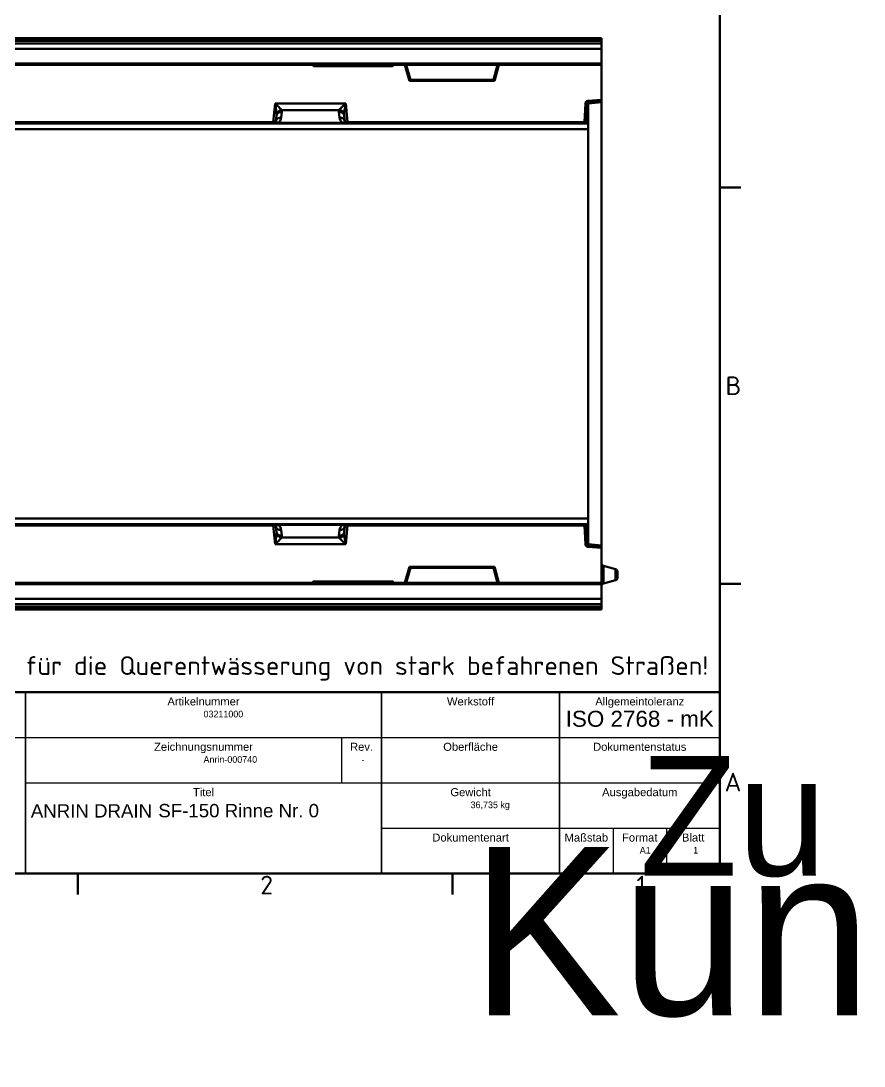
# Model space of a CAD drawing. Header units: millimetres. Extents: x 0 to 2219, y -32 to 1188.
# Drawn here: x 1380.3 to 1696, y -32.1 to 359.5 of the extents above; entities that cross this region are included whole.
import ezdxf
from ezdxf.enums import TextEntityAlignment as Align

# ---------------------------------------------------------------- set-up
doc = ezdxf.new("R2018")
doc.units = ezdxf.units.MM
doc.header["$LTSCALE"] = 2
doc.layers.get('0').update_dxf_attribs({"lineweight": 50})
for name, color, linetype, lineweight in [('Rahmen (ISO)', 7, 'Continuous', 50), ('Sichtbar (ISO)', 7, 'Continuous', 50), ('Sichtbar schmal (ISO)', 7, 'Continuous', 50), ('Symbol (ISO)', 7, 'Continuous', 50), ('Symbole(DIN)', 7, 'Continuous', 50), ('Titel (ISO)', 7, 'Continuous', 50)]:
    doc.layers.add(name, color=color, linetype=linetype, lineweight=lineweight)
doc.styles.add('Aktuell-DIN', font='arial.ttf')
doc.styles.add('Notiztext (DIN)', font='isocpeur.ttf')
doc.styles.get("Standard").update_dxf_attribs({"font": 'arial.ttf'})
doc.styles.add('TXT 3_5', font='isocpeur.ttf')

# ---------------------------------------------------------------- blocks, each defined once
blk = doc.blocks.new('Ränder Standardrahmen')
at = {"layer": 'Rahmen (ISO)'}
for p, q in [((821, 148.5), (824.9, 148.5)), ((821, 74.25), (824.9, 74.25)), ((700.83, 20), (700.83, 16.1)), ((770.92, 20), (770.92, 16.1))]:
    blk.add_line(p, q, dxfattribs=at)
at = {"layer": 'Rahmen (ISO)', "flags": 128}
blk.add_lwpolyline([(20, 20), (20, 574), (821, 574), (821, 20), (20, 20)], dxfattribs=at)
at = {"layer": 'Rahmen (ISO)', "char_height": 3.5, "attachment_point": 7, "style": 'Notiztext (DIN)'}
for s, insert in [('B', (822.05, 109.63)), ('A', (821.88, 35.38)), ('2', (734.95, 16.1)), ('1', (805.38, 16.1))]:
    blk.add_mtext(s, dxfattribs=dict(at, insert=insert))
blk = doc.blocks.new('Schriftfelder Kundenzeichnung DE')
at = {"layer": 'Titel (ISO)', "lineweight": 50}
for p, q in [((283.01, 239.22), (103.01, 239.22)), ((283.01, 205.22), (283.01, 239.22)), ((103.01, 205.22), (283.01, 205.22))]:
    blk.add_line(p, q, dxfattribs=at)
at = {"layer": 'Titel (ISO)', "lineweight": 35}
for p, q in [((153.01, 239.22), (153.01, 205.22)), ((219.68, 239.22), (219.68, 205.22)), ((253.01, 239.22), (253.01, 205.22))]:
    blk.add_line(p, q, dxfattribs=at)
at = {"layer": 'Titel (ISO)', "lineweight": 25}
for p, q in [((103.01, 230.72), (283.01, 230.72)), ((212.18, 230.72), (212.18, 222.22)), ((153.01, 222.22), (283.01, 222.22)), ((219.68, 213.72), (283.01, 213.72)), ((263.01, 213.72), (263.01, 205.22)), ((273.01, 213.72), (273.01, 205.22))]:
    blk.add_line(p, q, dxfattribs=at)
at = {"layer": 'Symbole(DIN)', "color": 7, "style": 'Aktuell-DIN'}
for s, insert, char_height, attachment_point in [('\\fArial|b0|i0;Artikelnummer', (186.34, 238.22), 1.5, 2), ('\\fArial|b0|i0;Werkstoff', (236.34, 238.22), 1.5, 2), ('\\fArial|b0|i0;Allgemeintoleranz', (268.01, 238.22), 1.5, 2), ('\\fArial|b0|i0;Zeichnungsnummer', (186.34, 229.72), 1.5, 2), ('\\fArial|b0|i0;Oberfläche', (236.34, 229.72), 1.5, 2), ('\\fArial|b0|i0;Dokumentenstatus', (268.01, 229.72), 1.5, 2), ('\\fArial|b0|i0;Titel', (186.34, 221.22), 1.5, 2), ('\\fArial|b0|i0;Gewicht', (236.34, 221.22), 1.5, 2), ('\\fArial|b0|i0;Ausgabedatum', (268.01, 221.22), 1.5, 2), ('\\fArial|b0|i0; ', (176.72, 218.72), 3, 1), ('\\fArial|b0|i0;Dokumentenart', (236.34, 212.72), 1.5, 2), ('\\fArial|b0|i0;Maßstab', (258.01, 212.72), 1.5, 2), ('\\fArial|b0|i0;Format', (268.01, 212.72), 1.5, 2), ('\\fArial|b0|i0;Blatt', (278.01, 212.72), 1.5, 2)]:
    blk.add_mtext(s, dxfattribs=dict(at, insert=insert, char_height=char_height, attachment_point=attachment_point))
for s, insert, char_height, width, attachment_point in [('\\fArial|b0|i0;ISO 2768 - mK', (268.01, 235.72), 3, 27.7157, 2), ('\\fArial|b0|i0;ANRIN DRAIN', (154.01, 218.22), 2.5, 22.7077, 1), ('\\fArial|b0|i0;SF-150 Rinne Nr. 0', (177.88, 218.26), 2.5, 30.0819, 1)]:
    blk.add_mtext(s, dxfattribs=dict(at, insert=insert, char_height=char_height, width=width, attachment_point=attachment_point))
at = {"layer": 'Symbole(DIN)', "color": 179, "insert": (215.93, 229.72), "char_height": 1.5, "attachment_point": 2, "style": 'Aktuell-DIN'}
blk.add_mtext('\\fArial|b0|i0;Rev.', dxfattribs=at)
at = {"layer": 'Symbole(DIN)', "color": 7, "lineweight": 30, "flags": 104}
for tag, height, p in [('AUTOR', 2.5, (115.51, 235.72)), ('Artikelnummer', 3, (186.34, 235.72)), ('MATERIAL', 1.8, (236.34, 235.72)), ('BAUTEILNUMMER', 4, (186.34, 227.22)), ('Oberfläche', 2.5, (236.34, 227.22)), ('VaultStatus', 2, (268.01, 227.22)), ('REVISIONSNUMMER', 4, (215.93, 227.22)), ('MASSE\\P3;', 3, (236.34, 218.72)), ('GENEHM.DAT._KONSTR.', 3, (268.01, 218.72)), ('Dokumentenart', 2.5, (236.34, 210.22)), ('Anfänglicher_Ansichtsmaßstab', 2.5, (258.01, 210.22)), ('Blattgröße', 2.5, (268.01, 210.22)), ('Blattnummer', 2.5, (278.01, 210.22))]:
    blk.add_attdef(tag, text='', height=height, dxfattribs=at).set_placement(p, align=Align.TOP_CENTER)

msp = doc.modelspace()

# ---------------------------------------------------------------- linework, layer by layer
at = {"layer": 'Sichtbar (ISO)'}
for p, q in [((1597.6788, 352.9723), (1097.6788, 352.9723)), ((1597.6788, 352.9723), (1597.6788, 352.4723)), ((1597.6788, 351.9723), (1597.6788, 352.4723)), ((1597.6788, 350.9723), (1097.6788, 350.9723)), ((1597.6788, 348.9723), (1097.6788, 348.9723)), ((1597.6788, 350.9723), (1597.6788, 351.9723)), ((1597.6788, 350.9723), (1597.6788, 350.9467)), ((1597.6788, 348.9723), (1597.6788, 350.9467)), ((1597.6788, 343.4723), (1597.6788, 348.9723)), ((1364.9418, 342.9723), (1489.8289, 342.9723)), ((1489.5448, 342.9723), (1489.5795, 342.8429)), ((1489.8289, 342.9723), (1519.5288, 342.9723)), ((1519.4192, 342.9597), (1489.9384, 342.9597)), ((1490.0625, 342.4723), (1519.2952, 342.4723)), ((1519.5288, 342.9723), (1524.4158, 342.9723)), ((1519.7781, 342.8429), (1519.8128, 342.9723)), ((1525.624, 337.3394), (1524.07, 342.9723)), ((1524.5765, 342.9729), (1558.7812, 342.9729)), ((1559.2877, 342.9723), (1557.7337, 337.3394)), ((1558.9418, 342.9723), (1597.6788, 342.9723)), ((1597.6788, 343.4723), (1597.6788, 342.9723)), ((1597.6788, 329.9554), (1597.6788, 342.9723)), ((1526.106, 336.9723), (1557.2517, 336.9723)), ((1592.6118, 329.0102), (1597.6788, 329.4535)), ((1592.6788, 328.5349), (1597.6788, 328.9723)), ((1597.6788, 329.9554), (1597.6788, 329.4535)), ((1597.6788, 328.9723), (1597.6788, 329.4535)), ((1597.6788, 328.9723), (1597.6788, 162.9723)), ((1591.7844, 321.4462), (1592.1561, 328.5383)), ((1592.6788, 320.9723), (1592.6788, 328.5349)), ((1475.7729, 321.8678), (1475.9961, 323.9914)), ((1501.3615, 323.9914), (1501.5847, 321.8678)), ((1220.6318, 320.9723), (1474.7259, 320.9723)), ((1474.7784, 320.9723), (1474.7259, 320.9723)), ((1474.7784, 320.9723), (1502.5792, 320.9723)), ((1502.6318, 320.9723), (1502.5792, 320.9723)), ((1502.6318, 320.9723), (1591.2851, 320.9723)), ((1592.6788, 320.9723), (1591.2851, 320.9723)), ((1592.6788, 318.9346), (1592.6788, 320.9723)), ((1592.6788, 173.0101), (1592.6788, 318.9346)), ((1592.6788, 170.9723), (1592.6788, 173.0101)), ((1474.7259, 170.9723), (1220.6318, 170.9723)), ((1474.7259, 170.9723), (1474.7784, 170.9723)), ((1502.5792, 170.9723), (1474.7784, 170.9723)), ((1475.9961, 167.9533), (1475.7729, 170.0769)), ((1501.5847, 170.0769), (1501.3615, 167.9533)), ((1502.5792, 170.9723), (1502.6318, 170.9723)), ((1591.2851, 170.9723), (1502.6318, 170.9723)), ((1592.6788, 170.9723), (1591.2851, 170.9723)), ((1592.1561, 163.4064), (1591.7844, 170.4985)), ((1592.6788, 163.4098), (1592.6788, 170.9723)), ((1597.6788, 162.4911), (1592.6118, 162.9344)), ((1597.6788, 162.9723), (1592.6788, 163.4098)), ((1597.6788, 162.4911), (1597.6788, 162.9723)), ((1597.6788, 162.4911), (1597.6788, 161.9892)), ((1597.6788, 148.9723), (1597.6788, 161.9892)), ((1524.07, 148.9723), (1525.624, 154.6053)), ((1557.2517, 154.9723), (1526.106, 154.9723)), ((1557.7337, 154.6053), (1559.2877, 148.9723)), ((1598.42, 155.2737), (1602.9376, 154.0632)), ((1603.6788, 153.0973), (1603.6788, 150.8473)), ((1489.8289, 148.9723), (1364.9418, 148.9723)), ((1489.5795, 149.1017), (1489.5448, 148.9723)), ((1519.5288, 148.9723), (1489.8289, 148.9723)), ((1489.9384, 148.9849), (1519.4192, 148.9849)), ((1519.2952, 149.4723), (1490.0625, 149.4723)), ((1524.4158, 148.9723), (1519.5288, 148.9723)), ((1519.8128, 148.9723), (1519.7781, 149.1017)), ((1558.7812, 148.9717), (1524.5765, 148.9717)), ((1597.6788, 148.9723), (1558.9418, 148.9723)), ((1597.6788, 148.9723), (1597.6788, 148.4723)), ((1598.42, 148.6709), (1602.9376, 149.8814)), ((1597.6788, 142.9723), (1597.6788, 148.4723)), ((1097.6788, 142.9723), (1597.6788, 142.9723)), ((1597.6788, 140.998), (1597.6788, 142.9723)), ((1597.6788, 140.998), (1597.6788, 140.9723)), ((1097.6788, 140.9723), (1597.6788, 140.9723)), ((1097.6788, 138.9723), (1597.6788, 138.9723)), ((1597.6788, 139.9723), (1597.6788, 140.9723)), ((1597.6788, 139.4723), (1597.6788, 139.9723)), ((1597.6788, 139.4723), (1597.6788, 138.9723))]:
    msp.add_line(p, q, dxfattribs=at)
for centre, radius, start, end in [((1490.0625, 342.9723), 0.5, 195, 270), ((1519.2952, 342.9723), 0.5, 270, 345), ((1526.106, 337.4723), 0.5, 195.422768, 270), ((1557.2517, 337.4723), 0.5, 270, 344.577232), ((1592.6554, 328.5121), 0.5, 95, 177), ((1474.7784, 321.9723), 1, 270, 354), ((1502.5792, 321.9723), 1, 186, 270), ((1591.2851, 321.4723), 0.5, 270, 357), ((1474.7784, 169.9723), 1, 6, 90), ((1502.5792, 169.9723), 1, 90, 174), ((1591.2851, 170.4723), 0.5, 3, 90), ((1592.6554, 163.4325), 0.5, 183, 265), ((1526.106, 154.4723), 0.5, 90, 164.577232), ((1557.2517, 154.4723), 0.5, 15.422768, 90), ((1598.6788, 156.2397), 1, 180, 255), ((1602.6788, 153.0973), 1, 0, 75), ((1490.0625, 148.9723), 0.5, 90, 165), ((1519.2952, 148.9723), 0.5, 15, 90), ((1602.6788, 150.8473), 1, 285, 0), ((1598.6788, 147.705), 1, 105, 180)]:
    msp.add_arc(centre, radius, start, end, dxfattribs=at)
for centre, major_axis, start_param, end_param in [((1489.925, 343.4854), (0.1365, -0.5096), 5.81492271, 6.0344777), ((1519.4326, 343.4854), (-0.1365, -0.5096), 0.24870761, 0.4682626), ((1489.925, 148.4592), (0.1365, 0.5096), 0.24870761, 0.4682626), ((1519.4326, 148.4592), (-0.1365, 0.5096), 5.81492271, 6.0344777)]:
    msp.add_ellipse(centre, major_axis=major_axis, ratio=0.94781297, start_param=start_param, end_param=end_param, dxfattribs=at)
for points in [[(1524.4158, 342.9723), (1524.4686, 342.9723), (1524.5238, 342.9729), (1524.5765, 342.9729)], [(1558.7812, 342.9729), (1558.8339, 342.9729), (1558.8889, 342.9722), (1558.9418, 342.9723)], [(1524.5765, 148.9717), (1524.5238, 148.9717), (1524.4687, 148.9725), (1524.4158, 148.9723)], [(1558.9418, 148.9723), (1558.889, 148.9723), (1558.8339, 148.9717), (1558.7812, 148.9717)]]:
    msp.add_open_spline(points, degree=3, dxfattribs=at)
at = {"layer": 'Sichtbar schmal (ISO)'}
for p, q in [((1097.6788, 352.4723), (1597.6788, 352.4723)), ((1597.6788, 351.9723), (1097.6788, 351.9723)), ((1097.6788, 350.9467), (1597.6788, 350.9467)), ((1597.6788, 343.4723), (1097.6788, 343.4723)), ((1490.0625, 342.4968), (1489.9384, 342.9597)), ((1490.0625, 342.4968), (1490.0625, 342.4723)), ((1519.2952, 342.4968), (1490.0625, 342.4968)), ((1519.4192, 342.9597), (1519.2952, 342.4968)), ((1519.2952, 342.4723), (1519.2952, 342.4968)), ((1526.106, 337.4287), (1524.5765, 342.9729)), ((1558.7812, 342.9729), (1557.2517, 337.4287)), ((1526.106, 337.4287), (1526.106, 336.9723)), ((1557.2517, 337.4287), (1526.106, 337.4287)), ((1557.2517, 336.9723), (1557.2517, 337.4287)), ((1597.6788, 329.9554), (1592.5682, 329.5083)), ((1592.6118, 329.0102), (1592.5682, 329.5083)), ((1475.463, 328.4858), (1474.7259, 321.4723)), ((1475.463, 328.4858), (1501.8946, 328.4858)), ((1477.762, 323.297), (1477.9852, 325.4206)), ((1499.4376, 326.0283), (1477.9201, 326.0283)), ((1499.3725, 325.4206), (1499.5957, 323.297)), ((1502.6318, 321.4723), (1501.8946, 328.4858)), ((1591.6568, 328.5644), (1591.2851, 321.4723)), ((1591.6568, 328.5644), (1592.1561, 328.5383)), ((1474.7259, 321.4723), (1220.6318, 321.4723)), ((1474.7259, 320.9723), (1474.7259, 321.4723)), ((1474.7259, 321.4723), (1474.8304, 321.4669)), ((1476.7321, 321.334), (1500.6255, 321.334)), ((1502.5272, 321.4669), (1502.6318, 321.4723)), ((1591.2851, 321.4723), (1502.6318, 321.4723)), ((1502.6318, 320.9723), (1502.6318, 321.4723)), ((1591.7844, 321.4462), (1591.2851, 321.4723)), ((1591.2851, 320.9723), (1591.2851, 321.4723)), ((1592.6788, 318.9346), (602.6788, 318.9346)), ((1592.6788, 173.0101), (602.6788, 173.0101)), ((1220.6318, 170.4723), (1474.7259, 170.4723)), ((1474.7259, 170.9723), (1474.7259, 170.4723)), ((1474.8304, 170.4778), (1474.7259, 170.4723)), ((1474.7259, 170.4723), (1475.463, 163.4589)), ((1476.7321, 170.6106), (1500.6255, 170.6106)), ((1477.9852, 166.524), (1477.762, 168.6476)), ((1499.5957, 168.6476), (1499.3725, 166.524)), ((1501.8946, 163.4589), (1502.6318, 170.4723)), ((1502.6318, 170.4723), (1502.5272, 170.4778)), ((1502.6318, 170.9723), (1502.6318, 170.4723)), ((1502.6318, 170.4723), (1591.2851, 170.4723)), ((1591.2851, 170.4723), (1591.2851, 170.9723)), ((1591.2851, 170.4723), (1591.7844, 170.4985)), ((1591.2851, 170.4723), (1591.6568, 163.3802)), ((1499.4376, 165.9163), (1477.9201, 165.9163)), ((1501.8946, 163.4589), (1475.463, 163.4589)), ((1592.1561, 163.4064), (1591.6568, 163.3802)), ((1592.5682, 162.4363), (1592.6118, 162.9344)), ((1592.5682, 162.4363), (1597.6788, 161.9892)), ((1524.5765, 148.9717), (1526.106, 154.5159)), ((1526.106, 154.9723), (1526.106, 154.5159)), ((1526.106, 154.5159), (1557.2517, 154.5159)), ((1557.2517, 154.5159), (1557.2517, 154.9723)), ((1557.2517, 154.5159), (1558.7812, 148.9717)), ((1598.42, 155.2737), (1598.42, 148.6709)), ((1602.9376, 149.8814), (1602.9376, 154.0632)), ((1489.9384, 148.9849), (1490.0625, 149.4479)), ((1490.0625, 149.4723), (1490.0625, 149.4479)), ((1490.0625, 149.4479), (1519.2952, 149.4479)), ((1519.2952, 149.4479), (1519.2952, 149.4723)), ((1519.2952, 149.4479), (1519.4192, 148.9849)), ((1097.6788, 148.4723), (1597.6788, 148.4723)), ((1597.6788, 140.998), (1097.6788, 140.998)), ((1097.6788, 139.9723), (1597.6788, 139.9723)), ((1597.6788, 139.4723), (1097.6788, 139.4723))]:
    msp.add_line(p, q, dxfattribs=at)
for centre, radius, start, end in [((1592.6554, 328.5121), 1, 95, 177), ((1474.7784, 323.6106), 3, 310.635373, 354), ((1502.5792, 323.6106), 3, 186, 229.364627), ((1474.7784, 168.334), 3, 6, 49.364627), ((1502.5792, 168.334), 3, 130.635373, 174), ((1592.6554, 163.4325), 1, 183, 265)]:
    msp.add_arc(centre, radius, start, end, dxfattribs=at)
for centre, major_axis, ratio, start_param, end_param in [((1490.0625, 342.9723), (-0.483, -0.1294), 0.94781297, 0, 1.32208872), ((1519.2952, 342.9723), (0.483, -0.1294), 0.94781297, 4.96109659, 6.28318531), ((1526.106, 337.4723), (-0.482, -0.133), 0.08403982, 0, 1.54761612), ((1557.2517, 337.4723), (0.482, -0.133), 0.08403982, 4.73556919, 6.28318531), ((1477.9852, 323.7823), (-1.989, 0.2091), 0.81766756, 4.79811866, 6.28318531), ((1477.9201, 324.39), (1.8999, 0.6248), 0.80495509, 1.3119969, 2.6322857), ((1474.9687, 325.4206), (-3.0179, -0.2928), 0.68927105, 3.00176111, 3.29525039), ((1502.389, 325.4206), (-3.0179, 0.2928), 0.68927105, 6.12952757, 6.42301685), ((1499.3725, 323.7823), (1.989, 0.2091), 0.81766756, 0, 1.48506665), ((1499.4376, 324.39), (1.8999, -0.6248), 0.80495509, 0.50930695, 1.82959576), ((1474.7784, 321.4723), (0, -0.5), 0.10396205, 0, 1.55986991), ((1474.7784, 321.9723), (-0.9945, 0.1045), 0.5, 1.67551608, 3.14159265), ((1476.7321, 319.6957), (-1.3025, 1.5177), 0.68104059, 5.38321013, 6.28318531), ((1477.762, 321.6587), (-1.989, 0.2091), 0.81766756, 4.79811866, 6.28318531), ((1474.9687, 323.7823), (0.4095, 2.1026), 0.46032439, 4.90100243, 5.19449171), ((1499.5957, 321.6587), (1.989, 0.2091), 0.81766756, 0, 1.48506665), ((1500.6255, 319.6957), (1.3025, 1.5177), 0.68104059, 0, 0.89997518), ((1502.389, 323.7823), (-0.4095, 2.1026), 0.46032439, 1.08869359, 1.38218288), ((1502.5792, 321.9723), (-0.9945, -0.1045), 0.5, 0, 1.46607657), ((1502.5792, 321.4723), (0, -0.5), 0.10396205, 4.7233154, 6.28318531), ((1474.7784, 170.4723), (0, 0.5), 0.10396205, 4.7233154, 6.28318531), ((1474.7784, 169.9723), (0.9945, 0.1045), 0.5, 0, 1.46607657), ((1476.7321, 172.2489), (-1.3025, -1.5177), 0.68104059, 0, 0.89997518), ((1477.762, 170.2859), (-1.989, -0.2091), 0.81766756, 0, 1.48506665), ((1499.5957, 170.2859), (1.989, -0.2091), 0.81766756, 4.79811866, 6.28318531), ((1500.6255, 172.2489), (1.3025, -1.5177), 0.68104059, 5.38321013, 6.28318531), ((1502.5792, 169.9723), (0.9945, -0.1045), 0.5, 1.67551608, 3.14159265), ((1502.5792, 170.4723), (0, 0.5), 0.10396205, 0, 1.55986991), ((1474.9687, 168.1623), (0.4095, -2.1026), 0.46032439, 1.08869359, 1.38218288), ((1477.9852, 168.1623), (-1.989, -0.2091), 0.81766756, 0, 1.48506665), ((1477.9201, 167.5546), (-1.8999, 0.6248), 0.80495509, 0.50930695, 1.82959576), ((1474.9687, 166.524), (3.0179, -0.2928), 0.68927105, 6.12952757, 6.42301685), ((1502.389, 166.524), (3.0179, 0.2928), 0.68927105, 3.00176111, 3.29525039), ((1499.3725, 168.1623), (1.989, -0.2091), 0.81766756, 4.79811866, 6.28318531), ((1499.4376, 167.5546), (-1.8999, -0.6248), 0.80495509, 1.3119969, 2.6322857), ((1502.389, 168.1623), (-0.4095, -2.1026), 0.46032439, 4.90100243, 5.19449171), ((1526.106, 154.4723), (-0.482, 0.133), 0.08403982, 4.73556919, 6.28318531), ((1557.2517, 154.4723), (0.482, 0.133), 0.08403982, 0, 1.54761612), ((1490.0625, 148.9723), (-0.483, 0.1294), 0.94781297, 4.96109659, 6.28318531), ((1519.2952, 148.9723), (0.483, 0.1294), 0.94781297, 0, 1.32208872)]:
    msp.add_ellipse(centre, major_axis=major_axis, ratio=ratio, start_param=start_param, end_param=end_param, dxfattribs=at)
for points, knots in [([(1475.463, 328.4858), (1475.5461, 327.9952), (1475.63, 327.5002), (1475.7621, 326.6833), (1475.8145, 326.3478), (1475.8605, 326.0271), (1475.9161, 325.6399), (1475.9631, 325.2713), (1476.003, 324.8184), (1476.0112, 324.701), (1476.0161, 324.5901)], [-0.640426605, -0.640426605, -0.640426605, -0.640426605, -0.452842743, -0.452842743, -0.320213302, -0.320213302, -0.320213302, -0.160106651, -0.160106651, -0.099626456, -0.099626456, -0.099626456, -0.099626456]), ([(1477.9201, 326.0283), (1477.8824, 326.097), (1477.8336, 326.1699), (1477.6208, 326.4526), (1477.4041, 326.6844), (1477.158, 326.9287), (1476.9542, 327.1311), (1476.7284, 327.3434), (1476.1651, 327.8607), (1475.8124, 328.1747), (1475.463, 328.4858)], [0.099626456, 0.099626456, 0.099626456, 0.099626456, 0.160106651, 0.160106651, 0.320213302, 0.320213302, 0.320213302, 0.452842743, 0.452842743, 0.640426605, 0.640426605, 0.640426605, 0.640426605]), ([(1501.8946, 328.4858), (1501.5452, 328.1747), (1501.1925, 327.8607), (1500.6292, 327.3434), (1500.4034, 327.1311), (1500.1996, 326.9287), (1499.9536, 326.6844), (1499.7368, 326.4526), (1499.524, 326.1699), (1499.4752, 326.097), (1499.4376, 326.0283)], [-0.001001595, -0.001001595, -0.001001595, -0.001001595, 0.186582526, 0.186582526, 0.319211708, 0.319211708, 0.319211708, 0.47931836, 0.47931836, 0.539798556, 0.539798556, 0.539798556, 0.539798556]), ([(1501.3416, 324.5901), (1501.3464, 324.701), (1501.3547, 324.8184), (1501.3945, 325.2713), (1501.4415, 325.6399), (1501.4971, 326.0271), (1501.5432, 326.3478), (1501.5956, 326.6833), (1501.7277, 327.5002), (1501.8116, 327.9952), (1501.8946, 328.4858)], [-0.539798556, -0.539798556, -0.539798556, -0.539798556, -0.47931836, -0.47931836, -0.319211708, -0.319211708, -0.319211708, -0.186582526, -0.186582526, 0.001001595, 0.001001595, 0.001001595, 0.001001595]), ([(1474.7784, 320.9723), (1474.9488, 320.9723), (1475.1197, 320.9796), (1475.4588, 321.0089), (1475.6269, 321.0309), (1475.7917, 321.0605), (1475.9565, 321.09), (1476.1193, 321.1274), (1476.4348, 321.2184), (1476.5875, 321.272), (1476.7321, 321.334)], [-0.312254175, -0.312254175, -0.312254175, -0.312254175, -0.234190631, -0.234190631, -0.156127088, -0.156127088, -0.156127088, -0.078063544, -0.078063544, 0, 0, 0, 0]), ([(1500.6255, 321.334), (1500.9119, 321.2111), (1501.2302, 321.1214), (1501.8888, 321.0019), (1502.2353, 320.9723), (1502.5792, 320.9723)], [0, 0, 0, 0, 0.154630417, 0.154630417, 0.312257739, 0.312257739, 0.312257739, 0.312257739]), ([(1476.7321, 170.6106), (1476.4476, 170.7327), (1476.1317, 170.8221), (1475.4731, 170.9424), (1475.1246, 170.9723), (1474.7784, 170.9723)], [-0.311240931, -0.311240931, -0.311240931, -0.311240931, -0.157644282, -0.157644282, 0.001013245, 0.001013245, 0.001013245, 0.001013245]), ([(1502.5792, 170.9723), (1502.4089, 170.9723), (1502.2379, 170.9651), (1501.8988, 170.9358), (1501.7306, 170.9137), (1501.5658, 170.8842), (1501.401, 170.8546), (1501.2383, 170.8172), (1500.9228, 170.7263), (1500.7701, 170.6727), (1500.6255, 170.6106)], [-0.000976488, -0.000976488, -0.000976488, -0.000976488, 0.077087947, 0.077087947, 0.155152382, 0.155152382, 0.155152382, 0.233216817, 0.233216817, 0.311281252, 0.311281252, 0.311281252, 0.311281252]), ([(1476.0161, 167.3545), (1476.0112, 167.2437), (1476.003, 167.1263), (1475.9631, 166.6733), (1475.9161, 166.3047), (1475.8605, 165.9176), (1475.8145, 165.5969), (1475.7621, 165.2613), (1475.63, 164.4445), (1475.5461, 163.9494), (1475.463, 163.4589)], [-0.539798586, -0.539798586, -0.539798586, -0.539798586, -0.47931839, -0.47931839, -0.319211739, -0.319211739, -0.319211739, -0.186582298, -0.186582298, 0.001001563, 0.001001563, 0.001001563, 0.001001563]), ([(1475.463, 163.4589), (1475.8124, 163.77), (1476.1651, 164.084), (1476.7284, 164.6013), (1476.9542, 164.8136), (1477.158, 165.0159), (1477.4041, 165.2602), (1477.6208, 165.4921), (1477.8336, 165.7747), (1477.8824, 165.8477), (1477.9201, 165.9163)], [-0.001001563, -0.001001563, -0.001001563, -0.001001563, 0.186582298, 0.186582298, 0.319211739, 0.319211739, 0.319211739, 0.47931839, 0.47931839, 0.539798586, 0.539798586, 0.539798586, 0.539798586]), ([(1499.4376, 165.9163), (1499.4752, 165.8477), (1499.524, 165.7747), (1499.7368, 165.4921), (1499.9536, 165.2602), (1500.1996, 165.0159), (1500.4034, 164.8136), (1500.6292, 164.6013), (1501.1925, 164.084), (1501.5452, 163.77), (1501.8946, 163.4589)], [0.099626455, 0.099626455, 0.099626455, 0.099626455, 0.160106652, 0.160106652, 0.320213303, 0.320213303, 0.320213303, 0.452842485, 0.452842485, 0.640426606, 0.640426606, 0.640426606, 0.640426606]), ([(1501.8946, 163.4589), (1501.8116, 163.9494), (1501.7277, 164.4445), (1501.5956, 165.2613), (1501.5432, 165.5969), (1501.4971, 165.9176), (1501.4415, 166.3047), (1501.3945, 166.6733), (1501.3547, 167.1263), (1501.3464, 167.2437), (1501.3416, 167.3545)], [-0.640426606, -0.640426606, -0.640426606, -0.640426606, -0.452842485, -0.452842485, -0.320213303, -0.320213303, -0.320213303, -0.160106652, -0.160106652, -0.099626455, -0.099626455, -0.099626455, -0.099626455])]:
    msp.add_open_spline(points, degree=3, knots=knots, dxfattribs=at)

# ---------------------------------------------------------------- block references
at = {"xscale": 2, "yscale": 2, "zscale": 2}
msp.add_blockref('Ränder Standardrahmen', (0, 0), dxfattribs=at)
ref = msp.add_blockref('Schriftfelder Kundenzeichnung DE', (1075.9822, -370.4407), dxfattribs=dict(xscale=2, yscale=2, zscale=2))
lines = msp.add_mtext('1 : 2', dxfattribs={"layer": 'Symbole(DIN)', "color": 7, "insert": (1592, 50), "char_height": 2.5, "attachment_point": 1})
ref.add_attrib('Anfänglicher_Ansichtsmaßstab', '', (1592, 50), dxfattribs={"flags": 104}).embed_mtext(lines)
lines = msp.add_mtext('A1', dxfattribs={"layer": 'Symbole(DIN)', "color": 7, "insert": (1612, 50), "char_height": 2.5, "attachment_point": 1})
ref.add_attrib('Blattgröße', '', (1612, 50), dxfattribs={"flags": 104}).embed_mtext(lines)
lines = msp.add_mtext('1', dxfattribs={"layer": 'Symbole(DIN)', "color": 7, "insert": (1632, 50), "char_height": 2.5, "attachment_point": 1})
ref.add_attrib('Blattnummer', '', (1632, 50), dxfattribs={"flags": 104}).embed_mtext(lines)
lines = msp.add_mtext('Zu überprüfen', dxfattribs={"layer": 'Symbole(DIN)', "color": 7, "insert": (1612, 84), "char_height": 44.833212, "attachment_point": 1})
ref.add_attrib('VaultStatus', '', (1612, 84), dxfattribs={"flags": 104}).embed_mtext(lines)
lines = msp.add_mtext('36,735 kg', dxfattribs={"layer": 'Symbole(DIN)', "color": 7, "insert": (1548.6667, 67), "char_height": 2.5, "attachment_point": 1})
ref.add_attrib('MASSE\\P3;', '', (1548.6667, 67), dxfattribs={"flags": 104}).embed_mtext(lines)
lines = msp.add_mtext('03211000', dxfattribs={"layer": 'Symbole(DIN)', "color": 7, "insert": (1448.6667, 101), "char_height": 2.5, "attachment_point": 1})
ref.add_attrib('Artikelnummer', '', (1448.6667, 101), dxfattribs={"flags": 104}).embed_mtext(lines)
lines = msp.add_mtext('Anrin-000740', dxfattribs={"layer": 'Symbole(DIN)', "color": 7, "insert": (1448.6667, 84), "char_height": 2.5, "attachment_point": 1})
ref.add_attrib('BAUTEILNUMMER', '', (1448.6667, 84), dxfattribs={"flags": 104}).embed_mtext(lines)
lines = msp.add_mtext('-', dxfattribs={"layer": 'Symbole(DIN)', "color": 7, "insert": (1507.8333, 84), "char_height": 2.5, "attachment_point": 1})
ref.add_attrib('REVISIONSNUMMER', '', (1507.8333, 84), dxfattribs={"flags": 104}).embed_mtext(lines)
lines = msp.add_mtext('Kundenzeichnung', dxfattribs={"layer": 'Symbole(DIN)', "color": 7, "insert": (1548.6667, 50), "char_height": 63.102186, "attachment_point": 1})
ref.add_attrib('Dokumentenart', '', (1548.6667, 50), dxfattribs={"flags": 104}).embed_mtext(lines)

# ---------------------------------------------------------------- texts
at = {"layer": 'Symbol (ISO)', "insert": (1468.9196, 121.4261), "char_height": 7, "width": 329.551926, "attachment_point": 2, "style": 'TXT 3_5'}
msp.add_mtext('\\fISOCPEUR|b0|i0;Nicht freigegeben für die Querentwässerung von stark befahrenen Straßen!', dxfattribs=at)

doc.saveas('drawing.dxf')
